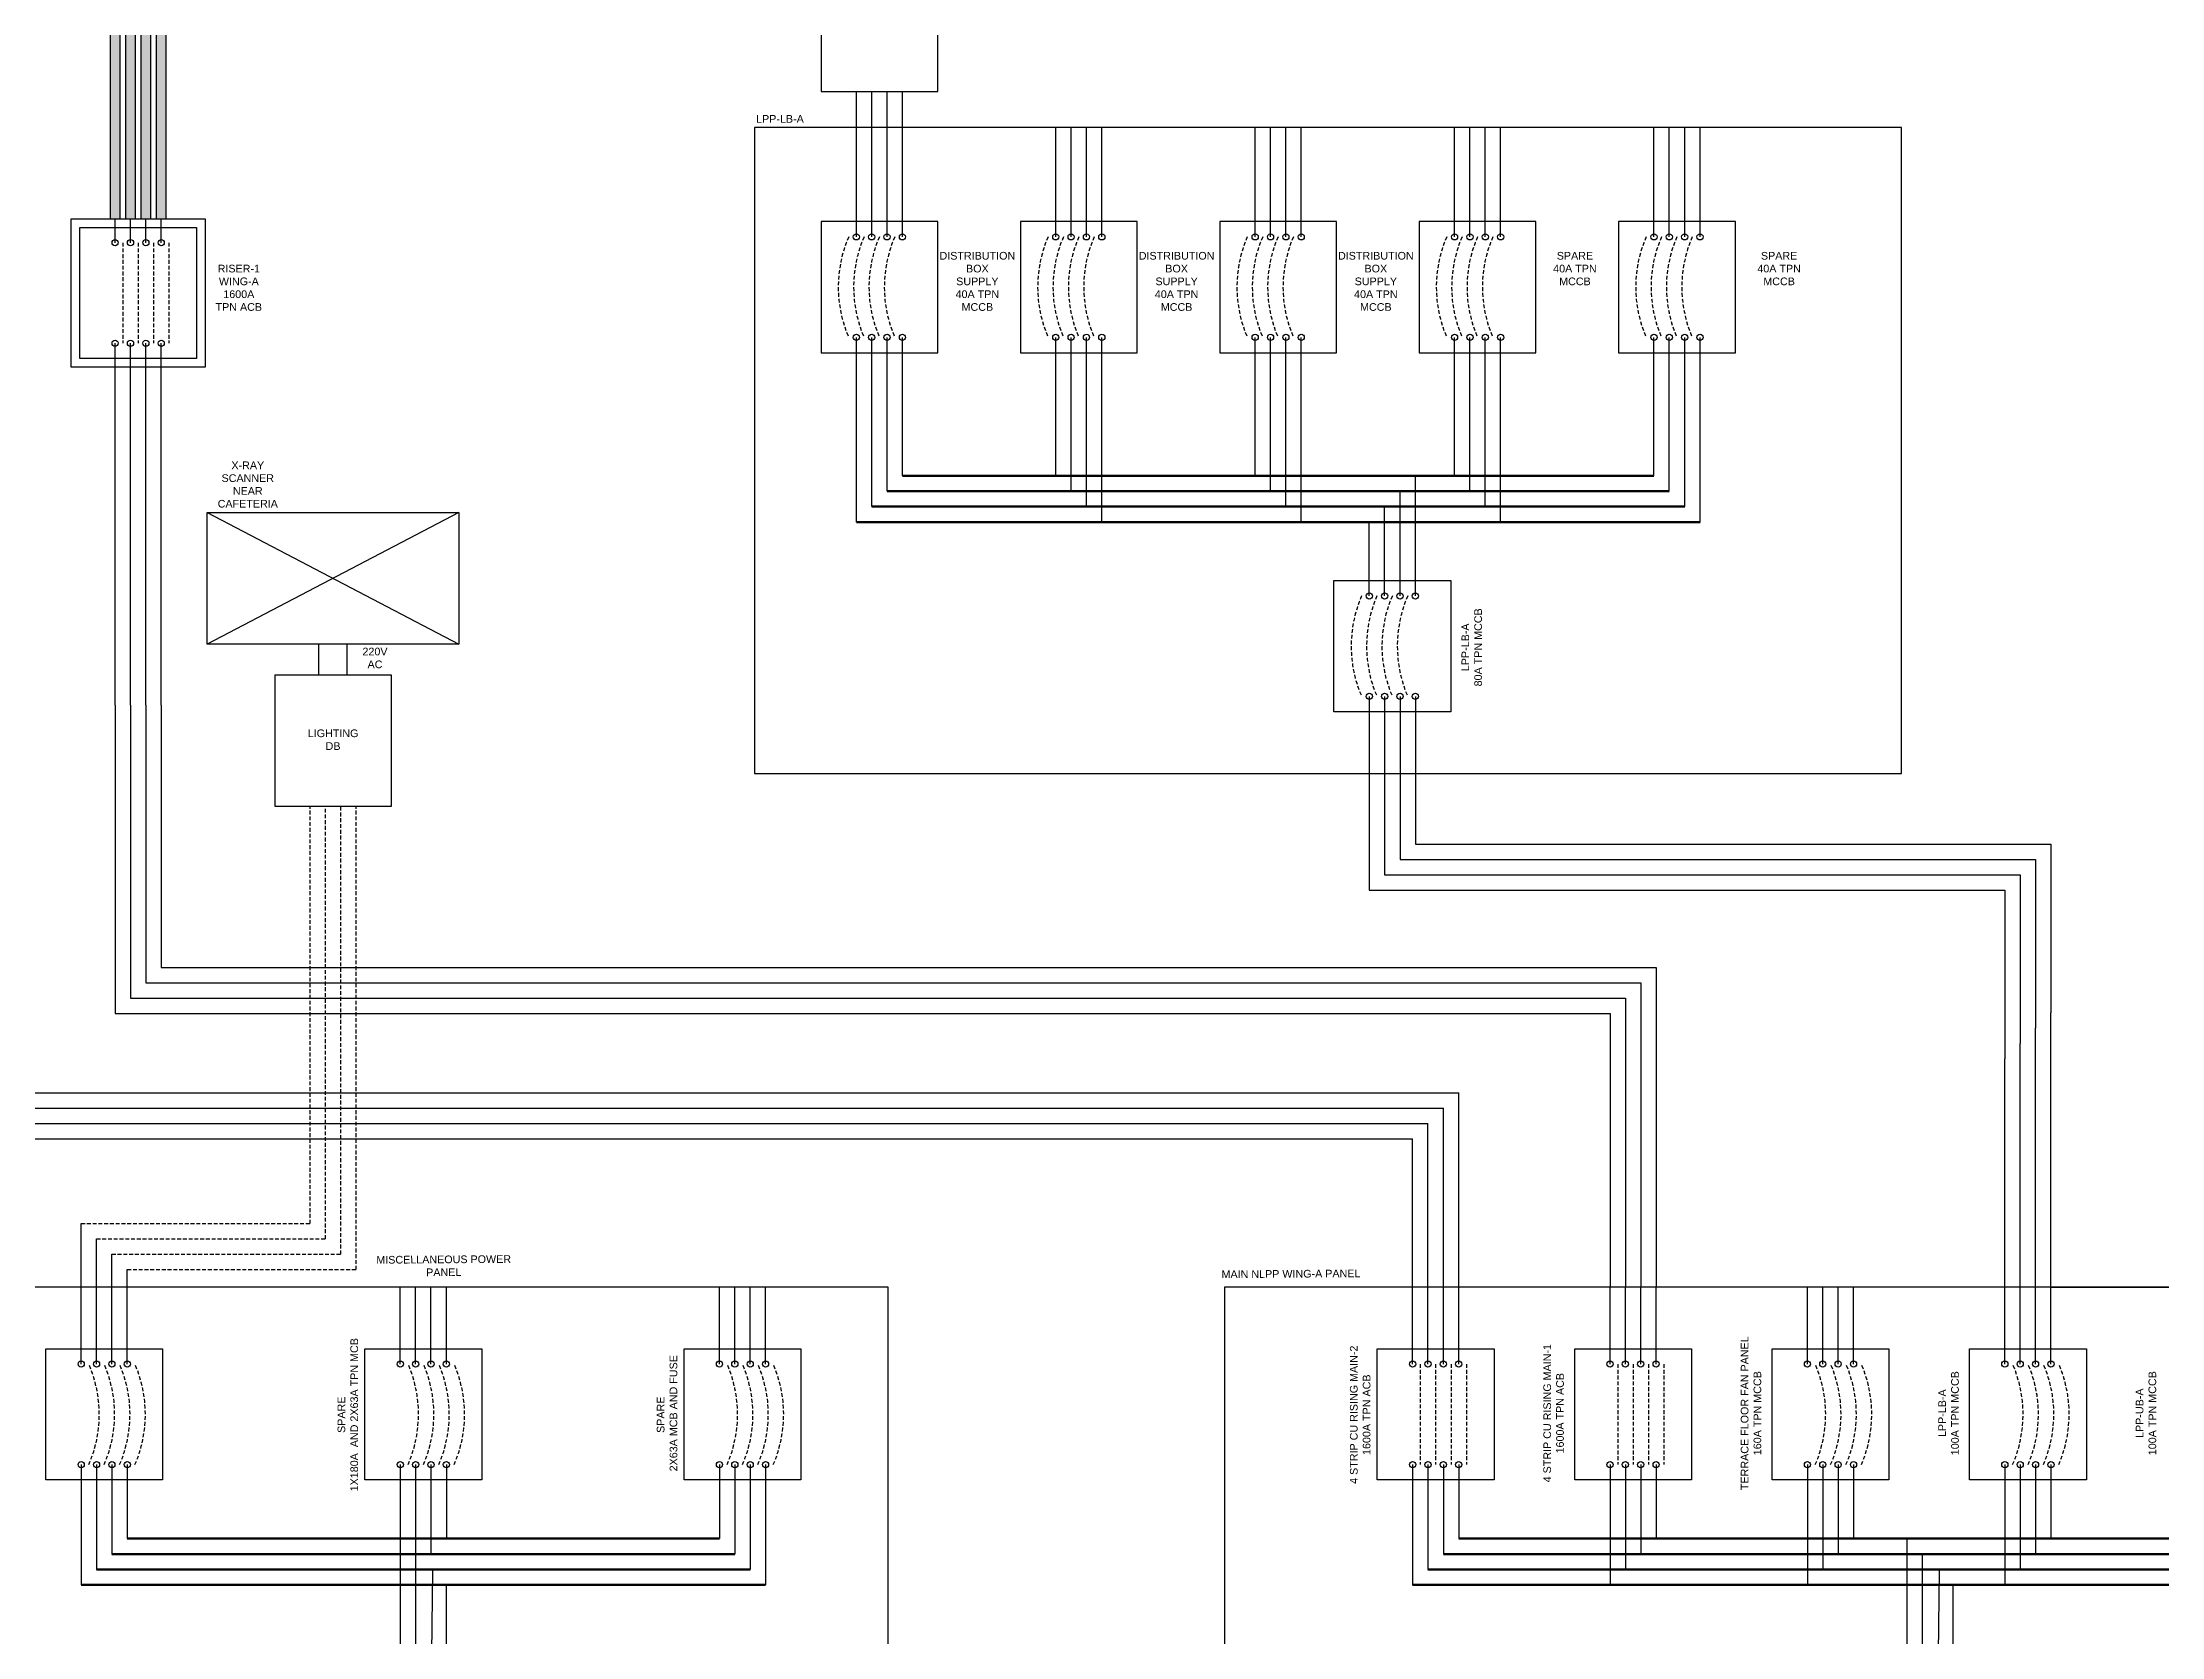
# Model space of a CAD drawing. Header units: inches. Extents: x -137 to 2243, y 16 to 894.
# Drawn here: x 203.7 to 341.7, y 648.9 to 752.7 of the extents above; entities that cross this region are included whole.
import ezdxf

# ---------------------------------------------------------------- set-up
doc = ezdxf.new("R2010")
doc.units = ezdxf.units.IN
doc.header["$MEASUREMENT"] = 0
doc.linetypes.add('DASHED2', pattern=[0.375, 0.25, -0.125])
doc.styles.get("Standard").update_dxf_attribs({"font": 'arial.ttf'})

msp = doc.modelspace()

# ---------------------------------------------------------------- hatches: boundary and pattern name
h = msp.add_hatch(color=1)
h.dxf.hatch_style = 1
h.paths.add_polyline_path([(208.78, 889.18), (208.18, 889.18), (208.18, 741.23), (208.78, 741.23)])
h = msp.add_hatch(color=2)
h.dxf.hatch_style = 1
h.paths.add_polyline_path([(209.18, 741.23), (209.78, 741.23), (209.78, 889.18), (209.18, 889.18)])
h = msp.add_hatch(color=5)
h.dxf.hatch_style = 1
h.paths.add_polyline_path([(210.18, 741.23), (210.78, 741.23), (210.78, 889.18), (210.18, 889.18)])
at = {"true_color": 0x000000}
h = msp.add_hatch(color=18, dxfattribs=at)
h.dxf.hatch_style = 1
h.paths.add_polyline_path([(211.18, 741.23), (211.78, 741.23), (211.78, 889.18), (211.18, 889.18)])

# ---------------------------------------------------------------- linework, layer by layer
for p, q in [((256.73, 740.05), (256.73, 749.52)), ((257.73, 740.05), (257.73, 749.52)), ((258.73, 740.05), (258.73, 749.52)), ((259.73, 740.05), (259.73, 749.52)), ((269.71, 740.05), (269.71, 747.16)), ((270.71, 740.05), (270.71, 747.16)), ((271.71, 740.05), (271.71, 747.16)), ((272.71, 740.05), (272.71, 747.16)), ((282.69, 740.05), (282.69, 747.16)), ((283.69, 740.05), (283.69, 747.16)), ((284.69, 740.05), (284.69, 747.16)), ((285.69, 740.05), (285.69, 747.16)), ((295.67, 740.05), (295.67, 747.16)), ((296.67, 740.05), (296.67, 747.16)), ((297.67, 740.05), (297.67, 747.16)), ((298.67, 740.05), (298.67, 747.16)), ((308.65, 740.05), (308.65, 747.16)), ((309.65, 740.05), (309.65, 747.16)), ((310.65, 740.05), (310.65, 747.16)), ((311.65, 740.05), (311.65, 747.16)), ((208.48, 709.58), (208.48, 733.13)), ((209.48, 709.58), (209.48, 733.13)), ((210.48, 709.58), (210.48, 733.13)), ((211.48, 709.58), (211.48, 733.13)), ((256.73, 721.49), (256.73, 733.51)), ((257.73, 722.49), (257.73, 733.51)), ((258.73, 723.49), (258.73, 733.51)), ((259.73, 724.49), (259.73, 733.51)), ((269.71, 724.49), (269.71, 733.51)), ((270.71, 723.49), (270.71, 733.51)), ((271.71, 722.49), (271.71, 733.51)), ((272.71, 721.49), (272.71, 733.51)), ((282.69, 724.49), (282.69, 733.51)), ((283.69, 723.49), (283.69, 733.51)), ((284.69, 722.49), (284.69, 733.51)), ((285.69, 721.49), (285.69, 733.51)), ((295.67, 724.49), (295.67, 733.51)), ((296.67, 723.49), (296.67, 733.51)), ((297.67, 722.49), (297.67, 733.51)), ((298.67, 721.49), (298.67, 733.51)), ((308.65, 724.49), (308.65, 733.51)), ((309.65, 723.49), (309.65, 733.51)), ((310.65, 722.49), (310.65, 733.51)), ((311.65, 721.49), (311.65, 733.51)), ((293.12, 716.68), (293.12, 724.49)), ((292.12, 716.68), (292.12, 723.49)), ((214.47, 722.11), (230.85, 713.55)), ((230.85, 722.11), (214.47, 713.55)), ((290.12, 716.68), (290.12, 721.49)), ((291.12, 716.68), (291.12, 722.49)), ((221.75, 711.53), (221.75, 713.55)), ((223.59, 711.53), (223.59, 713.55)), ((208.48, 709.58), (208.48, 689.49)), ((209.48, 709.58), (209.48, 690.49)), ((210.48, 709.58), (210.48, 691.49)), ((211.48, 709.58), (211.48, 692.49)), ((290.12, 710.14), (290.12, 705.12)), ((291.12, 710.14), (291.12, 705.12)), ((292.12, 710.14), (292.12, 705.12)), ((293.12, 710.14), (293.12, 705.12)), ((290.12, 705.12), (290.12, 697.53)), ((291.12, 705.12), (291.12, 698.53)), ((292.12, 705.12), (292.12, 699.53)), ((293.12, 705.12), (293.12, 700.53)), ((292.12, 699.53), (333.49, 699.53)), ((293.12, 700.53), (334.49, 700.53)), ((333.49, 699.53), (333.49, 688.54)), ((334.49, 700.53), (334.49, 689.54)), ((291.12, 698.53), (332.49, 698.53)), ((332.49, 698.53), (332.49, 687.54)), ((290.12, 697.53), (331.49, 697.53)), ((331.49, 697.53), (331.49, 686.54)), ((210.48, 691.49), (307.79, 691.49)), ((211.48, 692.49), (308.79, 692.49)), ((307.79, 691.49), (307.79, 671.69)), ((308.79, 692.49), (308.79, 671.69)), ((209.48, 690.49), (306.79, 690.49)), ((306.79, 690.49), (306.79, 671.69)), ((208.48, 689.49), (305.79, 689.49)), ((305.79, 689.49), (305.79, 671.69)), ((333.49, 671.69), (333.49, 688.54)), ((334.49, 671.69), (334.49, 689.54)), ((332.49, 671.69), (332.49, 687.54)), ((331.49, 671.69), (331.49, 686.54)), ((198.63, 684.34), (295.94, 684.34)), ((295.94, 666.68), (295.94, 684.34)), ((197.63, 683.34), (294.94, 683.34)), ((294.94, 666.68), (294.94, 683.34)), ((196.63, 682.34), (293.94, 682.34)), ((293.94, 666.68), (293.94, 682.34)), ((195.63, 681.34), (292.94, 681.34)), ((292.94, 666.68), (292.94, 681.34)), ((206.27, 671.69), (206.27, 675.83)), ((207.27, 666.68), (207.27, 674.83)), ((208.27, 666.68), (208.27, 673.83)), ((209.27, 666.68), (209.27, 672.83)), ((206.27, 666.68), (206.27, 671.69)), ((227.04, 666.68), (227.04, 671.69)), ((228.04, 666.68), (228.04, 671.69)), ((229.04, 666.68), (229.04, 671.69)), ((230.04, 666.68), (230.04, 671.69)), ((247.82, 666.68), (247.82, 671.69)), ((248.82, 666.68), (248.82, 671.69)), ((249.82, 666.68), (249.82, 671.69)), ((250.82, 666.68), (250.82, 671.69)), ((305.79, 666.68), (305.79, 671.69)), ((306.79, 666.68), (306.79, 671.69)), ((307.79, 666.68), (307.79, 671.69)), ((308.79, 666.68), (308.79, 671.69)), ((318.64, 666.68), (318.64, 671.69)), ((319.64, 666.68), (319.64, 671.69)), ((320.64, 666.68), (320.64, 671.69)), ((321.64, 666.68), (321.64, 671.69)), ((331.49, 666.68), (331.49, 671.69)), ((332.49, 666.68), (332.49, 671.69)), ((333.49, 666.68), (333.49, 671.69)), ((334.49, 666.68), (334.49, 671.69)), ((334.49, 671.69), (344.35, 671.69)), ((206.27, 660.14), (206.27, 652.32)), ((207.27, 660.14), (207.27, 653.32)), ((208.27, 660.14), (208.27, 654.32)), ((209.27, 660.14), (209.27, 655.32)), ((227.04, 660.14), (227.04, 652.32)), ((228.04, 660.14), (228.04, 653.32)), ((229.04, 660.14), (229.04, 654.32)), ((230.04, 660.14), (230.04, 655.32)), ((247.82, 660.14), (247.82, 655.32)), ((248.82, 660.14), (248.82, 654.32)), ((249.82, 660.14), (249.82, 653.32)), ((250.82, 660.14), (250.82, 652.32)), ((292.94, 660.14), (292.94, 652.32)), ((293.94, 660.14), (293.94, 653.32)), ((294.94, 660.14), (294.94, 654.32)), ((295.94, 660.14), (295.94, 655.32)), ((305.79, 660.14), (305.79, 652.32)), ((306.79, 660.14), (306.79, 653.32)), ((307.79, 660.14), (307.79, 654.32)), ((308.79, 660.14), (308.79, 655.32)), ((318.64, 660.14), (318.64, 652.32)), ((319.64, 660.14), (319.64, 653.32)), ((320.64, 660.14), (320.64, 654.32)), ((321.64, 660.14), (321.64, 655.32)), ((331.49, 660.14), (331.49, 652.32)), ((332.49, 660.14), (332.49, 653.32)), ((333.49, 660.14), (333.49, 654.32)), ((334.49, 660.14), (334.49, 655.32)), ((227.05, 643.31), (227.05, 655.32)), ((325.13, 643.31), (325.13, 655.32)), ((228.05, 643.31), (228.05, 654.32)), ((326.13, 643.31), (326.13, 654.32)), ((229.05, 643.31), (229.16, 653.32)), ((327.13, 643.31), (327.23, 653.32)), ((230.05, 643.31), (230.05, 652.32)), ((328.13, 643.31), (328.13, 652.32))]:
    msp.add_line(p, q)
at = {"color": 18, "true_color": 0x000000}
for p, q in [((208.48, 739.67), (208.48, 741.23)), ((209.48, 739.67), (209.48, 741.23)), ((210.48, 739.67), (210.48, 741.23)), ((211.48, 739.67), (211.48, 741.23))]:
    msp.add_line(p, q, dxfattribs=at)
at = {"color": 18, "linetype": 'DASHED2', "true_color": 0x000000}
for p, q in [((208.98, 739.67), (208.98, 733.13)), ((209.98, 739.67), (209.98, 733.13)), ((210.98, 739.67), (210.98, 733.13)), ((211.98, 739.67), (211.98, 733.13)), ((293.44, 666.68), (293.44, 660.14)), ((294.44, 666.68), (294.44, 660.14)), ((295.44, 666.68), (295.44, 660.14)), ((296.44, 666.68), (296.44, 660.14)), ((306.29, 666.68), (306.29, 660.14)), ((307.29, 666.68), (307.29, 660.14)), ((308.29, 666.68), (308.29, 660.14)), ((309.29, 666.68), (309.29, 660.14))]:
    msp.add_line(p, q, dxfattribs=at)
at = {"color": 240, "lineweight": 211, "true_color": 0xed1f24}
for p, q in [((308.65, 724.49), (259.73, 724.49)), ((206.27, 652.32), (250.82, 652.32)), ((292.94, 652.32), (360.2, 652.32))]:
    msp.add_line(p, q, dxfattribs=at)
at = {"color": 40, "lineweight": 211, "true_color": 0xf8d731}
for p, q in [((309.65, 723.49), (258.73, 723.49)), ((207.27, 653.32), (249.82, 653.32)), ((293.94, 653.32), (359.2, 653.32))]:
    msp.add_line(p, q, dxfattribs=at)
at = {"color": 18, "lineweight": 211, "true_color": 0x000000}
for p, q in [((311.65, 721.49), (256.73, 721.49)), ((209.27, 655.32), (247.82, 655.32)), ((295.94, 655.32), (357.2, 655.32))]:
    msp.add_line(p, q, dxfattribs=at)
at = {"color": 152, "lineweight": 211, "true_color": 0x2776bb}
for p, q in [((310.65, 722.49), (257.73, 722.49)), ((208.27, 654.32), (248.82, 654.32)), ((294.94, 654.32), (358.2, 654.32))]:
    msp.add_line(p, q, dxfattribs=at)
at = {"linetype": 'DASHED2'}
for p, q in [((221.17, 675.83), (221.17, 702.99)), ((222.17, 674.83), (222.17, 702.99)), ((223.17, 673.83), (223.17, 702.99)), ((224.17, 672.83), (224.17, 702.99)), ((206.27, 675.83), (221.17, 675.83)), ((207.27, 674.83), (222.17, 674.83)), ((208.27, 673.83), (223.17, 673.83)), ((209.27, 672.83), (224.17, 672.83))]:
    msp.add_line(p, q, dxfattribs=at)
for points in [[(208.18, 741.23), (208.18, 889.18), (208.78, 889.18), (208.78, 741.23)], [(209.18, 741.23), (209.18, 889.18), (209.78, 889.18), (209.78, 741.23)], [(210.18, 741.23), (210.18, 889.18), (210.78, 889.18), (210.78, 741.23)], [(211.18, 741.23), (211.18, 889.18), (211.78, 889.18), (211.78, 741.23)]]:
    msp.add_lwpolyline(points)
at = {"color": 18, "true_color": 0x000000}
for points in [[(262.03, 758.07), (254.43, 758.07), (254.43, 749.52), (262.03, 749.52)], [(205.62, 741.23), (214.35, 741.23), (214.35, 731.56), (205.62, 731.56)], [(262.03, 741.05), (254.43, 741.05), (254.43, 732.51), (262.03, 732.51)], [(275.01, 741.05), (267.41, 741.05), (267.41, 732.51), (275.01, 732.51)], [(287.99, 741.05), (280.39, 741.05), (280.39, 732.51), (287.99, 732.51)], [(300.97, 741.05), (293.37, 741.05), (293.37, 732.51), (300.97, 732.51)], [(313.95, 741.05), (306.35, 741.05), (306.35, 732.51), (313.95, 732.51)], [(213.78, 732.13), (206.18, 732.13), (206.18, 740.67), (213.78, 740.67)], [(295.43, 709.14), (287.82, 709.14), (287.82, 717.68), (295.43, 717.68)], [(226.47, 711.53), (218.87, 711.53), (218.87, 702.99), (226.47, 702.99)], [(203.96, 667.68), (211.57, 667.68), (211.57, 659.14), (203.96, 659.14)], [(224.74, 667.68), (232.34, 667.68), (232.34, 659.14), (224.74, 659.14)], [(245.52, 667.68), (253.12, 667.68), (253.12, 659.14), (245.52, 659.14)], [(290.64, 667.68), (298.24, 667.68), (298.24, 659.14), (290.64, 659.14)], [(303.49, 667.68), (311.09, 667.68), (311.09, 659.14), (303.49, 659.14)], [(316.34, 667.68), (323.94, 667.68), (323.94, 659.14), (316.34, 659.14)], [(329.19, 667.68), (336.8, 667.68), (336.8, 659.14), (329.19, 659.14)]]:
    msp.add_lwpolyline(points, close=True, dxfattribs=at)
for points in [[(324.77, 747.16), (250.1, 747.16), (250.1, 705.12), (324.77, 705.12)], [(214.47, 722.11), (230.85, 722.11), (230.85, 713.55), (214.47, 713.55)], [(198.45, 612.61), (258.79, 612.61), (258.79, 671.69), (198.45, 671.69)], [(280.69, 611.11), (372.55, 611.11), (372.55, 671.69), (280.69, 671.69)]]:
    msp.add_lwpolyline(points, close=True)
for centre in [(208.48, 739.67), (209.48, 739.67), (210.48, 739.67), (211.48, 739.67), (256.73, 740.05), (257.73, 740.05), (258.73, 740.05), (259.73, 740.05), (269.71, 740.05), (270.71, 740.05), (271.71, 740.05), (272.71, 740.05), (282.69, 740.05), (283.69, 740.05), (284.69, 740.05), (285.69, 740.05), (295.67, 740.05), (296.67, 740.05), (297.67, 740.05), (298.67, 740.05), (308.65, 740.05), (309.65, 740.05), (310.65, 740.05), (311.65, 740.05), (208.48, 733.13), (209.48, 733.13), (210.48, 733.13), (211.48, 733.13), (256.73, 733.51), (257.73, 733.51), (258.73, 733.51), (259.73, 733.51), (269.71, 733.51), (270.71, 733.51), (271.71, 733.51), (272.71, 733.51), (282.69, 733.51), (283.69, 733.51), (284.69, 733.51), (285.69, 733.51), (295.67, 733.51), (296.67, 733.51), (297.67, 733.51), (298.67, 733.51), (308.65, 733.51), (309.65, 733.51), (310.65, 733.51), (311.65, 733.51), (290.12, 716.68), (291.12, 716.68), (292.12, 716.68), (293.12, 716.68), (290.12, 710.14), (291.12, 710.14), (292.12, 710.14), (293.12, 710.14), (206.27, 666.68), (207.27, 666.68), (208.27, 666.68), (209.27, 666.68), (227.04, 666.68), (228.04, 666.68), (229.04, 666.68), (230.04, 666.68), (247.82, 666.68), (248.82, 666.68), (249.82, 666.68), (250.82, 666.68), (292.94, 666.68), (293.94, 666.68), (294.94, 666.68), (295.94, 666.68), (305.79, 666.68), (306.79, 666.68), (307.79, 666.68), (308.79, 666.68), (318.64, 666.68), (319.64, 666.68), (320.64, 666.68), (321.64, 666.68), (331.49, 666.68), (332.49, 666.68), (333.49, 666.68), (334.49, 666.68), (206.27, 660.14), (207.27, 660.14), (208.27, 660.14), (209.27, 660.14), (227.04, 660.14), (228.04, 660.14), (229.04, 660.14), (230.04, 660.14), (247.82, 660.14), (248.82, 660.14), (249.82, 660.14), (250.82, 660.14), (292.94, 660.14), (293.94, 660.14), (294.94, 660.14), (295.94, 660.14), (305.79, 660.14), (306.79, 660.14), (307.79, 660.14), (308.79, 660.14), (318.64, 660.14), (319.64, 660.14), (320.64, 660.14), (321.64, 660.14), (331.49, 660.14), (332.49, 660.14), (333.49, 660.14), (334.49, 660.14)]:
    msp.add_circle(centre, 0.201, dxfattribs=at)
at = {"color": 18, "linetype": 'DASHED2', "true_color": 0x000000}
for centre, start, end in [((263.76, 736.78), 156.5048, 203.4952), ((264.76, 736.78), 156.5048, 203.4952), ((265.76, 736.78), 156.5048, 203.4952), ((266.76, 736.78), 156.5048, 203.4952), ((276.74, 736.78), 156.5048, 203.4952), ((277.74, 736.78), 156.5048, 203.4952), ((278.74, 736.78), 156.5048, 203.4952), ((279.74, 736.78), 156.5048, 203.4952), ((289.71, 736.78), 156.5048, 203.4952), ((290.71, 736.78), 156.5048, 203.4952), ((291.71, 736.78), 156.5048, 203.4952), ((292.71, 736.78), 156.5048, 203.4952), ((302.69, 736.78), 156.5048, 203.4952), ((303.69, 736.78), 156.5048, 203.4952), ((304.69, 736.78), 156.5048, 203.4952), ((305.69, 736.78), 156.5048, 203.4952), ((315.67, 736.78), 156.5048, 203.4952), ((316.67, 736.78), 156.5048, 203.4952), ((317.67, 736.78), 156.5048, 203.4952), ((318.67, 736.78), 156.5048, 203.4952), ((297.15, 713.41), 156.5048, 203.4952), ((298.15, 713.41), 156.5048, 203.4952), ((299.15, 713.41), 156.5048, 203.4952), ((300.15, 713.41), 156.5048, 203.4952), ((199.24, 663.41), 336.5048, 23.4952), ((200.24, 663.41), 336.5048, 23.4952), ((201.24, 663.41), 336.5048, 23.4952), ((202.24, 663.41), 336.5048, 23.4952), ((220.02, 663.41), 336.5048, 23.4952), ((221.02, 663.41), 336.5048, 23.4952), ((222.02, 663.41), 336.5048, 23.4952), ((223.02, 663.41), 336.5048, 23.4952), ((240.79, 663.41), 336.5048, 23.4952), ((241.79, 663.41), 336.5048, 23.4952), ((242.79, 663.41), 336.5048, 23.4952), ((243.79, 663.41), 336.5048, 23.4952), ((311.62, 663.41), 336.5048, 23.4952), ((312.62, 663.41), 336.5048, 23.4952), ((313.62, 663.41), 336.5048, 23.4952), ((314.62, 663.41), 336.5048, 23.4952), ((324.47, 663.41), 336.5048, 23.4952), ((325.47, 663.41), 336.5048, 23.4952), ((326.47, 663.41), 336.5048, 23.4952), ((327.47, 663.41), 336.5048, 23.4952)]:
    msp.add_arc(centre, 8.21, start, end, dxfattribs=at)

# ---------------------------------------------------------------- texts
at = {"char_height": 0.5}
for s, width, heights, insert, attachment_point in [('LPP-LB-A', 11.7578, [0], (253.31, 747.98), 3), ('\\pxqc;X-RAY\\PSCANNER\\PNEAR \\PCAFETERIA', 5.29, [3.13], (214.47, 725.43), 1), ('\\pxqc;220V\\PAC', 3.053, [0], (223.87, 713.31), 1), ('\\pxqc;LIGHTING DB', 3.053, [0], (221.14, 707.99), 1)]:
    msp.add_mtext_dynamic_manual_height_columns(s, width=width, gutter_width=1, heights=heights, dxfattribs=dict(at, insert=insert, attachment_point=attachment_point))
at = {"color": 18, "true_color": 0x000000, "char_height": 0.5, "attachment_point": 1}
for s, width, heights, insert in [('\\pxqc;\\PRISER-1 WING-A\\P1600A TPN ACB', 3.3631, [0], (214.85, 739.07)), ('\\pxqc;DISTRIBUTION BOX SUPPLY\\P40A TPN MCCB', 4.2527, [6.64], (262.48, 739.07)), ('\\pxqc;DISTRIBUTION BOX SUPPLY\\P40A TPN MCCB', 4.2527, [6.64], (275.45, 739.07)), ('\\pxqc;DISTRIBUTION BOX SUPPLY\\P40A TPN MCCB', 4.2527, [6.64], (288.42, 739.07)), ('\\pxqc;SPARE\\P40A TPN MCCB', 4.2527, [6.64], (301.38, 739.07)), ('\\pxqc;SPARE\\P40A TPN MCCB', 4.2527, [6.64], (314.67, 739.07))]:
    msp.add_mtext_dynamic_manual_height_columns(s, width=width, gutter_width=1, heights=heights, dxfattribs=dict(at, insert=insert))
at = {"color": 18, "true_color": 0x000000, "char_height": 0.5, "rotation": 90}
for s, insert, attachment_point in [('\\pxqc;LPP-LB-A\\P80A TPN MCCB', (296.12, 702.41), 1), ('\\pxqc;SPARE\\P1X180A  AND 2X63A TPN MCB', (224.3, 674.31), 9), ('\\pxqc;4 STRIP CU RISING MAIN-2\\P1600A TPN ACB', (290.2, 674.31), 9), ('\\pxqc;4 STRIP CU RISING MAIN-1\\P1600A TPN ACB', (302.79, 674.41), 9), ('\\pxqc;TERRACE FLOOR FAN PANEL\\P160A TPN MCCB', (315.64, 674.41), 9), ('\\pxqc;SPARE\\P 2X63A MCB AND FUSE', (245.08, 674.31), 9), ('\\pxqc;LPP-LB-A\\P100A TPN MCCB', (328.5, 674.41), 9), ('\\pxqc;LPP-UB-A\\P100A TPN MCCB', (341.35, 674.41), 9)]:
    msp.add_mtext_dynamic_manual_height_columns(s, width=21.8484, gutter_width=1, heights=[2.19], dxfattribs=dict(at, insert=insert, attachment_point=attachment_point))
at = {"char_height": 0.5, "attachment_point": 7, "rotation": 0.368}
for s, insert in [('\\pxqc;MISCELLANEOUS POWER PANEL', (225.12, 672.38)), ('\\pxqc;MAIN NLPP WING-A PANEL', (280.27, 672.27))]:
    msp.add_mtext_dynamic_manual_height_columns(s, width=9.5085, gutter_width=1, heights=[2.19], dxfattribs=dict(at, insert=insert))

doc.saveas('drawing.dxf')
